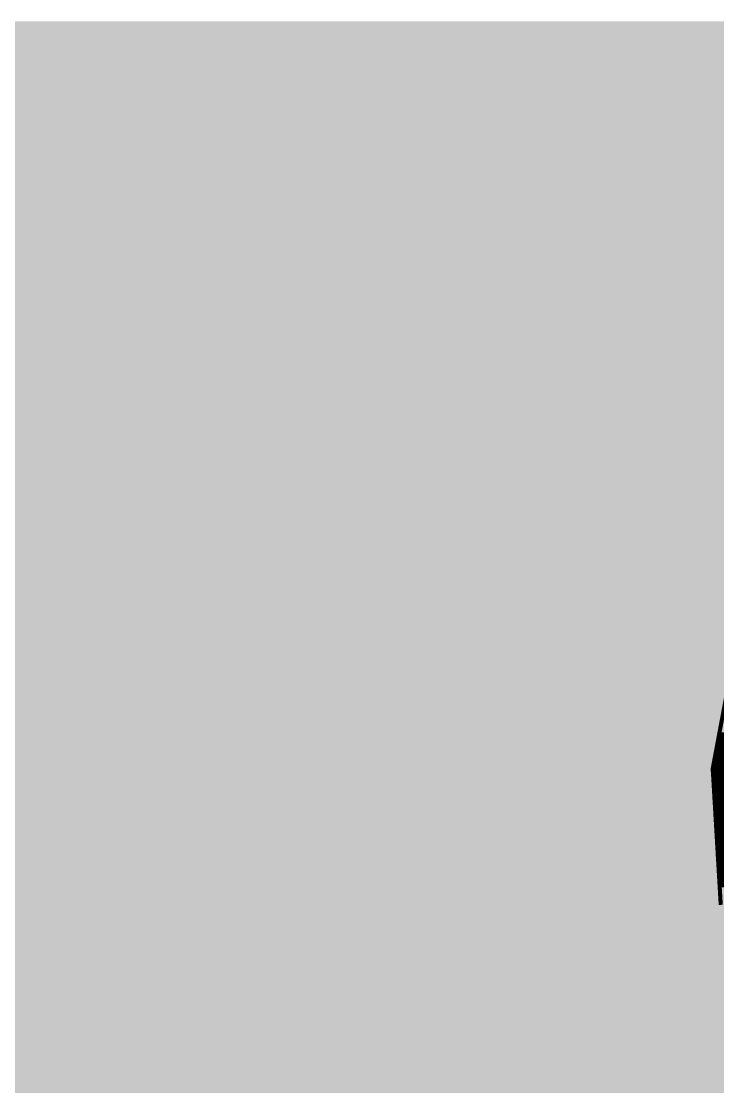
# Model space of a CAD drawing. Extents: x -42 to 65, y -18 to 21.
# Drawn here: x 7.284 to 8.154, y 5.973 to 7.302 of the extents above; entities that cross this region are included whole.
import ezdxf

# ---------------------------------------------------------------- set-up
doc = ezdxf.new("R2010")
doc.units = 0
for name, color, linetype in [('16', 132, 'CONTINUOUS'), ('21', 53, 'CONTINUOUS'), ('22', 53, 'CONTINUOUS'), ('51', 53, 'CONTINUOUS')]:
    doc.layers.add(name, color=color, linetype=linetype)

msp = doc.modelspace()

# ---------------------------------------------------------------- linework, layer by layer
at = {"layer": '16', "const_width": 1.905}
msp.add_lwpolyline([(16.51, 6.35), (1.27, 6.35)], dxfattribs=at)
at = {"layer": '21', "const_width": 0.2032}
msp.add_lwpolyline([(6.4516, 6.8275), (11.4021, 6.8275)], dxfattribs=at)
at = {"layer": '22', "const_width": 0.0051}
for points in [[(8.1475, 6.3699), (8.1775, 6.5299)], [(8.1545, 6.4075), (9.0175, 6.4075)], [(8.1554, 6.4125), (9.0175, 6.4125)], [(8.1526, 6.3973), (9.0175, 6.3973)], [(8.1535, 6.4024), (9.0175, 6.4024)], [(8.1497, 6.3821), (9.0175, 6.3821)], [(8.1507, 6.3871), (9.0175, 6.3871)], [(8.1516, 6.3922), (9.0175, 6.3922)], [(8.1575, 6.1999), (8.1475, 6.3699)], [(8.1476, 6.3668), (9.0175, 6.3668)], [(8.1478, 6.3719), (9.0175, 6.3719)], [(8.1488, 6.377), (9.0175, 6.377)], [(8.1479, 6.3617), (9.0175, 6.3617)], [(8.1482, 6.3566), (9.0186, 6.3566)], [(8.1485, 6.3516), (9.0202, 6.3516)], [(8.1488, 6.3465), (9.0219, 6.3465)], [(8.1491, 6.3414), (9.0236, 6.3414)], [(8.1494, 6.3363), (9.0253, 6.3363)], [(8.1497, 6.3312), (9.027, 6.3312)], [(8.15, 6.3262), (9.0287, 6.3262)], [(8.1503, 6.3211), (9.0304, 6.3211)], [(8.1506, 6.316), (9.0321, 6.316)], [(8.1509, 6.3109), (9.0338, 6.3109)], [(8.1512, 6.3058), (9.0355, 6.3058)], [(8.1515, 6.3008), (9.0372, 6.3008)], [(8.1518, 6.2957), (9.0409, 6.2957)], [(8.1521, 6.2906), (9.0449, 6.2906)], [(8.1524, 6.2855), (9.049, 6.2855)], [(8.1527, 6.2804), (9.0531, 6.2804)], [(8.153, 6.2753), (9.0571, 6.2753)], [(8.1533, 6.2703), (9.0612, 6.2703)], [(8.1536, 6.2652), (9.0653, 6.2652)], [(8.1539, 6.2601), (9.0693, 6.2601)], [(8.1542, 6.255), (9.0734, 6.255)], [(8.1545, 6.2499), (9.0774, 6.2499)], [(8.1548, 6.2449), (9.0851, 6.2449)], [(8.1551, 6.2398), (9.0927, 6.2398)], [(8.1554, 6.2347), (9.1003, 6.2347)], [(8.1557, 6.2296), (9.1079, 6.2296)], [(8.156, 6.2245), (9.1155, 6.2245)]]:
    msp.add_lwpolyline(points, dxfattribs=at)
at = {"layer": '22', "const_width": 0.0025}
for points in [[(8.1545, 6.4087, 1), (8.1545, 6.4062)], [(8.1554, 6.4138, 1), (8.1554, 6.4113)], [(8.1526, 6.3986, 1), (8.1526, 6.396)], [(8.1535, 6.4036, 1), (8.1535, 6.4011)], [(8.1497, 6.3833, 1), (8.1497, 6.3808)], [(8.1507, 6.3884, 1), (8.1507, 6.3859)], [(8.1516, 6.3935, 1), (8.1516, 6.3909)], [(8.1487, 6.37, 1), (8.1462, 6.3698)], [(8.1462, 6.3702, 1), (8.1487, 6.3697)], [(8.1476, 6.3681, 1), (8.1476, 6.3655)], [(8.1478, 6.3732, 1), (8.1478, 6.3706)], [(8.1488, 6.3782, 1), (8.1488, 6.3757)], [(8.1479, 6.363, 1), (8.1479, 6.3605)], [(8.1482, 6.3579, 1), (8.1482, 6.3554)], [(8.1485, 6.3528, 1), (8.1485, 6.3503)], [(8.1488, 6.3478, 1), (8.1488, 6.3452)], [(8.1491, 6.3427, 1), (8.1491, 6.3401)], [(8.1494, 6.3376, 1), (8.1494, 6.335)], [(8.1497, 6.3325, 1), (8.1497, 6.33)], [(8.15, 6.3274, 1), (8.15, 6.3249)], [(8.1503, 6.3223, 1), (8.1503, 6.3198)], [(8.1506, 6.3173, 1), (8.1506, 6.3147)], [(8.1509, 6.3122, 1), (8.1509, 6.3096)], [(8.1512, 6.3071, 1), (8.1512, 6.3046)], [(8.1515, 6.302, 1), (8.1515, 6.2995)], [(8.1518, 6.2969, 1), (8.1518, 6.2944)], [(8.1521, 6.2919, 1), (8.1521, 6.2893)], [(8.1524, 6.2868, 1), (8.1524, 6.2842)], [(8.1527, 6.2817, 1), (8.1527, 6.2792)], [(8.153, 6.2766, 1), (8.153, 6.2741)], [(8.1533, 6.2715, 1), (8.1533, 6.269)], [(8.1536, 6.2665, 1), (8.1536, 6.2639)], [(8.1539, 6.2614, 1), (8.1539, 6.2588)], [(8.1542, 6.2563, 1), (8.1542, 6.2537)], [(8.1545, 6.2512, 1), (8.1545, 6.2487)], [(8.1548, 6.2461, 1), (8.1548, 6.2436)], [(8.1551, 6.241, 1), (8.1551, 6.2385)], [(8.1554, 6.236, 1), (8.1554, 6.2334)], [(8.1557, 6.2309, 1), (8.1557, 6.2283)], [(8.156, 6.2258, 1), (8.156, 6.2233)]]:
    msp.add_lwpolyline(points, format="xyb", dxfattribs=at)
at = {"layer": '51', "const_width": 0.127}
msp.add_lwpolyline([(11.39, 6.7164), (6.39, 6.7164)], dxfattribs=at)

doc.saveas('drawing.dxf')
